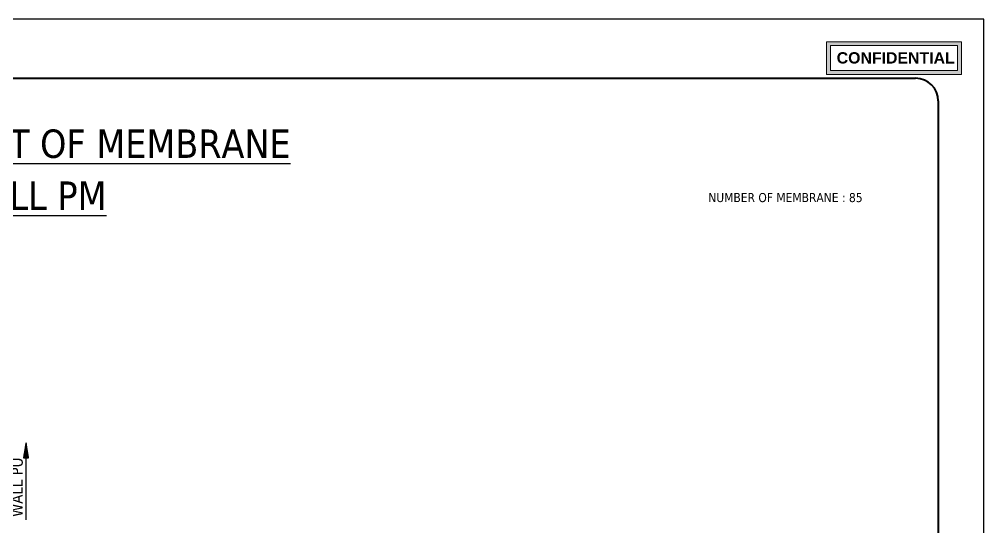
# Model space of a CAD drawing. Extents: x 0 to 50400, y 0 to 35640.
# Drawn here: x 24916 to 50400, y 22219 to 35640 of the extents above; entities that cross this region are included whole.
import ezdxf
from ezdxf.enums import TextEntityAlignment as Align

# ---------------------------------------------------------------- set-up
doc = ezdxf.new("R2010")
doc.units = 0
for name, color, linetype, lineweight in [('KC-2B HHITABLE', 253, 'Continuous', 25), ('KC-2B Note', 2, 'Continuous', 25), ('KC-2B Wall Name', 3, 'Continuous', 25)]:
    doc.layers.add(name, color=color, linetype=linetype, lineweight=lineweight)
doc.layers.add('MULTI-PLOT-AREA', color=2, linetype='Continuous', plot=False)
doc.layers.add('New Scale Title', color=7, linetype='Continuous')
doc.styles.add('arial', font='arialbd.ttf')
doc.styles.add('Default', font='tahoma.ttf')

# ---------------------------------------------------------------- blocks, each defined once
blk = doc.blocks.new('MULTI-PLOT-AREA')
at = {"layer": 'MULTI-PLOT-AREA'}
blk.add_lwpolyline([(0, 0), (1, 0), (1, 1), (0, 1)], close=True, dxfattribs=at)

msp = doc.modelspace()

# ---------------------------------------------------------------- hatches: boundary and pattern name
at = {"layer": 'New Scale Title', "lineweight": 5, "true_color": 0xff0000}
h = msp.add_hatch(color=1, dxfattribs=at)
h.dxf.hatch_style = 1
h.paths.add_polyline_path([(49813, 35045), (46249, 35045), (46249, 34181), (49813, 34181)])
h.paths.add_polyline_path([(46351, 34283), (46351, 34943), (49711, 34943), (49711, 34283)], flags=16)
h.paths.add_polyline_path([(46420, 34300), (49690, 34300), (49690, 34918), (46420, 34918)], flags=8)

# ---------------------------------------------------------------- linework, layer by layer
at = {"layer": 'KC-2B Wall Name'}
for p, q in [((25096, 24436), (25030, 24039)), ((25163, 24039), (25096, 24436)), ((25030, 24039), (25163, 24039)), ((25096, 22401), (25096, 24191))]:
    msp.add_line(p, q, dxfattribs=at)
at = {"layer": 'KC-2B Wall Name', "linetype": 'Continuous'}
for p, q in [((25051, 24168), (25101, 24218)), ((25051, 24167), (25102, 24217)), ((25051, 24165), (25102, 24217)), ((25051, 24164), (25103, 24216)), ((25051, 24163), (25103, 24216)), ((25051, 24162), (25104, 24215)), ((25051, 24161), (25104, 24214)), ((25052, 24174), (25098, 24220)), ((25052, 24173), (25099, 24220)), ((25052, 24172), (25100, 24219)), ((25052, 24170), (25100, 24219)), ((25052, 24169), (25101, 24218)), ((25052, 24161), (25105, 24214)), ((25052, 24160), (25105, 24213)), ((25053, 24179), (25096, 24222)), ((25053, 24178), (25097, 24222)), ((25053, 24177), (25097, 24221)), ((25053, 24176), (25098, 24221)), ((25053, 24160), (25106, 24213)), ((25053, 24159), (25106, 24212)), ((25054, 24186), (25094, 24225)), ((25054, 24184), (25094, 24225)), ((25054, 24183), (25095, 24224)), ((25054, 24182), (25095, 24223)), ((25054, 24181), (25096, 24223)), ((25054, 24159), (25107, 24212)), ((25054, 24158), (25107, 24211)), ((25055, 24192), (25091, 24228)), ((25055, 24191), (25092, 24227)), ((25055, 24190), (25092, 24227)), ((25055, 24188), (25093, 24226)), ((25055, 24187), (25093, 24226)), ((25055, 24158), (25108, 24211)), ((25056, 24197), (25089, 24230)), ((25056, 24196), (25089, 24229)), ((25056, 24195), (25090, 24229)), ((25056, 24193), (25091, 24228)), ((25056, 24157), (25109, 24210)), ((25056, 24157), (25109, 24210)), ((25057, 24204), (25086, 24233)), ((25057, 24202), (25087, 24232)), ((25057, 24201), (25087, 24231)), ((25057, 24200), (25088, 24231)), ((25057, 24199), (25088, 24230)), ((25058, 24210), (25084, 24235)), ((25058, 24209), (25084, 24235)), ((25058, 24207), (25085, 24234)), ((25058, 24206), (25085, 24234)), ((25058, 24205), (25086, 24233)), ((25059, 24215), (25082, 24237)), ((25059, 24214), (25082, 24237)), ((25059, 24213), (25083, 24236)), ((25059, 24211), (25083, 24236)), ((25060, 24221), (25079, 24240)), ((25060, 24220), (25079, 24239)), ((25060, 24219), (25080, 24239)), ((25060, 24218), (25080, 24238)), ((25060, 24216), (25081, 24238)), ((25061, 24228), (25076, 24243)), ((25061, 24227), (25077, 24242)), ((25061, 24225), (25077, 24242)), ((25061, 24224), (25078, 24241)), ((25061, 24223), (25078, 24240)), ((25062, 24233), (25074, 24245)), ((25062, 24232), (25075, 24244)), ((25062, 24230), (25075, 24244)), ((25062, 24229), (25076, 24243)), ((25063, 24239), (25071, 24247)), ((25063, 24238), (25072, 24247)), ((25063, 24237), (25072, 24246)), ((25063, 24235), (25073, 24246)), ((25063, 24234), (25074, 24245)), ((25064, 24246), (25069, 24250)), ((25064, 24244), (25069, 24249)), ((25064, 24243), (25070, 24249)), ((25064, 24242), (25070, 24248)), ((25064, 24241), (25071, 24248)), ((25065, 24251), (25067, 24252)), ((25065, 24250), (25067, 24252)), ((25065, 24248), (25068, 24251)), ((25065, 24247), (25068, 24251)), ((25066, 24257), (25117, 24308)), ((25066, 24256), (25118, 24307)), ((25066, 24255), (25118, 24307)), ((25066, 24253), (25118, 24306)), ((25066, 24253), (25118, 24305)), ((25066, 24252), (25066, 24253)), ((25067, 24264), (25114, 24311)), ((25067, 24262), (25115, 24310)), ((25067, 24261), (25116, 24309)), ((25067, 24260), (25116, 24309)), ((25067, 24258), (25117, 24308)), ((25067, 24252), (25119, 24304)), ((25067, 24252), (25119, 24303)), ((25068, 24269), (25112, 24313)), ((25068, 24267), (25113, 24312)), ((25068, 24266), (25113, 24312)), ((25068, 24265), (25114, 24311)), ((25068, 24251), (25119, 24302)), ((25068, 24251), (25119, 24301)), ((25069, 24275), (25110, 24315)), ((25069, 24274), (25110, 24315)), ((25069, 24272), (25111, 24314)), ((25069, 24271), (25111, 24314)), ((25069, 24270), (25112, 24313)), ((25069, 24250), (25119, 24300)), ((25069, 24250), (25119, 24300)), ((25070, 24281), (25107, 24318)), ((25070, 24280), (25108, 24317)), ((25070, 24279), (25108, 24317)), ((25070, 24278), (25109, 24316)), ((25070, 24276), (25109, 24316)), ((25070, 24249), (25120, 24299)), ((25070, 24248), (25120, 24298)), ((25071, 24286), (25105, 24320)), ((25071, 24285), (25105, 24320)), ((25071, 24284), (25106, 24319)), ((25071, 24283), (25106, 24318)), ((25071, 24248), (25120, 24297)), ((25071, 24247), (25120, 24296)), ((25072, 24293), (25102, 24323)), ((25072, 24292), (25103, 24322)), ((25072, 24290), (25103, 24322)), ((25072, 24289), (25104, 24321)), ((25072, 24288), (25104, 24321)), ((25072, 24247), (25120, 24295)), ((25073, 24299), (25100, 24325)), ((25073, 24298), (25100, 24325)), ((25073, 24297), (25101, 24324)), ((25073, 24295), (25101, 24324)), ((25073, 24294), (25102, 24323)), ((25073, 24246), (25120, 24294)), ((25073, 24246), (25120, 24293)), ((25074, 24304), (25097, 24327)), ((25074, 24303), (25098, 24327)), ((25074, 24302), (25099, 24326)), ((25074, 24300), (25099, 24326)), ((25074, 24245), (25121, 24292)), ((25074, 24245), (25121, 24291)), ((25075, 24311), (25095, 24330)), ((25075, 24309), (25095, 24330)), ((25075, 24308), (25096, 24329)), ((25075, 24307), (25096, 24329)), ((25075, 24306), (25097, 24328)), ((25075, 24244), (25121, 24290)), ((25075, 24244), (25121, 24290)), ((25076, 24317), (25092, 24333)), ((25076, 24316), (25093, 24332)), ((25076, 24315), (25093, 24332)), ((25076, 24313), (25094, 24331)), ((25076, 24312), (25094, 24331)), ((25076, 24243), (25121, 24289)), ((25076, 24243), (25121, 24288)), ((25077, 24322), (25090, 24335)), ((25077, 24321), (25091, 24334)), ((25077, 24320), (25091, 24334)), ((25077, 24318), (25092, 24333)), ((25077, 24242), (25122, 24287)), ((25077, 24242), (25122, 24286)), ((25078, 24329), (25087, 24338)), ((25078, 24327), (25088, 24337)), ((25078, 24326), (25088, 24336)), ((25078, 24325), (25089, 24336)), ((25078, 24323), (25090, 24335)), ((25078, 24241), (25122, 24285)), ((25078, 24241), (25122, 24284)), ((25079, 24335), (25085, 24340)), ((25079, 24334), (25085, 24340)), ((25079, 24332), (25086, 24339)), ((25079, 24331), (25086, 24339)), ((25079, 24330), (25087, 24338)), ((25079, 24240), (25122, 24283)), ((25079, 24239), (25122, 24282)), ((25080, 24340), (25083, 24342)), ((25080, 24339), (25083, 24342)), ((25080, 24337), (25084, 24341)), ((25080, 24336), (25084, 24341)), ((25080, 24239), (25122, 24281)), ((25081, 24346), (25107, 24372)), ((25081, 24345), (25107, 24371)), ((25081, 24344), (25107, 24370)), ((25081, 24344), (25081, 24344)), ((25081, 24343), (25082, 24343)), ((25081, 24341), (25082, 24343)), ((25081, 24238), (25123, 24280)), ((25081, 24238), (25123, 24280)), ((25082, 24353), (25106, 24377)), ((25082, 24351), (25107, 24376)), ((25082, 24350), (25107, 24375)), ((25082, 24349), (25107, 24374)), ((25082, 24348), (25107, 24373)), ((25082, 24343), (25108, 24369)), ((25082, 24343), (25108, 24369)), ((25082, 24237), (25123, 24279)), ((25082, 24237), (25123, 24278)), ((25083, 24358), (25106, 24380)), ((25083, 24357), (25106, 24379)), ((25083, 24355), (25106, 24379)), ((25083, 24354), (25106, 24378)), ((25083, 24342), (25108, 24368)), ((25083, 24342), (25108, 24367)), ((25083, 24236), (25123, 24277)), ((25083, 24236), (25123, 24276)), ((25084, 24364), (25105, 24385)), ((25084, 24363), (25105, 24384)), ((25084, 24362), (25105, 24383)), ((25084, 24360), (25105, 24382)), ((25084, 24359), (25106, 24381)), ((25084, 24341), (25108, 24366)), ((25084, 24341), (25108, 24365)), ((25084, 24235), (25123, 24275)), ((25084, 24235), (25124, 24274)), ((25085, 24371), (25104, 24389)), ((25085, 24369), (25104, 24389)), ((25085, 24368), (25105, 24388)), ((25085, 24367), (25105, 24387)), ((25085, 24366), (25105, 24386)), ((25085, 24340), (25109, 24364)), ((25085, 24340), (25109, 24363)), ((25085, 24234), (25124, 24273)), ((25085, 24234), (25124, 24272)), ((25086, 24376), (25104, 24393)), ((25086, 24374), (25104, 24392)), ((25086, 24373), (25104, 24391)), ((25086, 24372), (25104, 24390)), ((25086, 24339), (25109, 24362)), ((25086, 24339), (25109, 24361)), ((25086, 24233), (25124, 24271)), ((25086, 24233), (25124, 24270)), ((25087, 24382), (25103, 24398)), ((25087, 24381), (25103, 24397)), ((25087, 24380), (25103, 24396)), ((25087, 24378), (25103, 24395)), ((25087, 24377), (25104, 24394)), ((25087, 24338), (25109, 24360)), ((25087, 24338), (25109, 24359)), ((25087, 24232), (25124, 24270)), ((25087, 24231), (25125, 24269)), ((25088, 24388), (25102, 24402)), ((25088, 24387), (25102, 24401)), ((25088, 24386), (25102, 24400)), ((25088, 24385), (25103, 24399)), ((25088, 24383), (25103, 24399)), ((25088, 24337), (25109, 24359)), ((25088, 24231), (25125, 24268)), ((25088, 24230), (25125, 24267)), ((25089, 24394), (25102, 24406)), ((25089, 24392), (25102, 24405)), ((25089, 24391), (25102, 24404)), ((25089, 24390), (25102, 24403)), ((25089, 24337), (25110, 24358)), ((25089, 24336), (25110, 24357)), ((25089, 24230), (25125, 24266)), ((25090, 24400), (25101, 24410)), ((25090, 24399), (25101, 24409)), ((25090, 24397), (25101, 24409)), ((25090, 24396), (25101, 24408)), ((25090, 24395), (25101, 24407)), ((25090, 24335), (25110, 24356)), ((25090, 24335), (25110, 24355)), ((25090, 24229), (25125, 24265)), ((25090, 24229), (25125, 24264)), ((25091, 24406), (25100, 24415)), ((25091, 24405), (25100, 24414)), ((25091, 24404), (25100, 24413)), ((25091, 24402), (25100, 24412)), ((25091, 24401), (25101, 24411)), ((25091, 24334), (25110, 24354)), ((25091, 24334), (25110, 24353)), ((25091, 24228), (25125, 24263)), ((25091, 24228), (25126, 24262)), ((25092, 24411), (25099, 24419)), ((25092, 24410), (25100, 24418)), ((25092, 24409), (25100, 24417)), ((25092, 24408), (25100, 24416)), ((25092, 24333), (25111, 24352)), ((25092, 24333), (25111, 24351)), ((25092, 24227), (25126, 24261)), ((25092, 24227), (25126, 24260)), ((25093, 24418), (25099, 24423)), ((25093, 24416), (25099, 24422)), ((25093, 24415), (25099, 24421)), ((25093, 24414), (25099, 24420)), ((25093, 24413), (25099, 24419)), ((25093, 24332), (25111, 24350)), ((25093, 24332), (25111, 24349)), ((25093, 24226), (25126, 24260)), ((25093, 24226), (25126, 24259)), ((25094, 24424), (25098, 24428)), ((25094, 24423), (25098, 24427)), ((25094, 24422), (25098, 24426)), ((25094, 24420), (25098, 24425)), ((25094, 24419), (25098, 24424)), ((25094, 24331), (25111, 24349)), ((25094, 24331), (25111, 24348)), ((25094, 24225), (25126, 24258)), ((25094, 24225), (25127, 24257)), ((25095, 24431), (25097, 24432)), ((25095, 24429), (25097, 24431)), ((25095, 24428), (25097, 24430)), ((25095, 24427), (25098, 24429)), ((25095, 24425), (25098, 24428)), ((25095, 24330), (25111, 24347)), ((25095, 24330), (25112, 24346)), ((25095, 24224), (25127, 24256)), ((25095, 24224), (25127, 24255)), ((25096, 24436), (25096, 24436)), ((25096, 24434), (25096, 24435)), ((25096, 24433), (25097, 24434)), ((25096, 24432), (25097, 24433)), ((25096, 24329), (25112, 24345)), ((25096, 24329), (25112, 24344)), ((25096, 24223), (25127, 24254)), ((25096, 24222), (25127, 24253)), ((25097, 24435), (25097, 24435)), ((25097, 24328), (25112, 24343)), ((25097, 24222), (25127, 24252)), ((25097, 24221), (25127, 24251)), ((25098, 24328), (25112, 24342)), ((25098, 24327), (25112, 24341)), ((25098, 24221), (25128, 24250)), ((25099, 24326), (25113, 24340)), ((25099, 24326), (25113, 24339)), ((25099, 24220), (25128, 24250)), ((25099, 24220), (25128, 24249)), ((25100, 24325), (25113, 24339)), ((25100, 24325), (25113, 24338)), ((25100, 24219), (25128, 24248)), ((25100, 24219), (25128, 24247)), ((25101, 24324), (25113, 24337)), ((25101, 24324), (25113, 24336)), ((25101, 24218), (25128, 24246)), ((25101, 24218), (25129, 24245)), ((25102, 24323), (25113, 24335)), ((25102, 24323), (25114, 24334)), ((25102, 24217), (25129, 24244)), ((25102, 24217), (25129, 24243)), ((25103, 24322), (25114, 24333)), ((25103, 24322), (25114, 24332)), ((25103, 24216), (25129, 24242)), ((25103, 24216), (25129, 24241)), ((25104, 24321), (25114, 24331)), ((25104, 24321), (25114, 24330)), ((25104, 24215), (25129, 24241)), ((25104, 24215), (25129, 24240)), ((25105, 24320), (25114, 24330)), ((25105, 24320), (25114, 24329)), ((25105, 24214), (25130, 24239)), ((25105, 24213), (25130, 24238)), ((25106, 24319), (25115, 24328)), ((25106, 24213), (25130, 24237)), ((25106, 24212), (25130, 24236)), ((25107, 24319), (25115, 24327)), ((25107, 24318), (25115, 24326)), ((25107, 24212), (25130, 24235)), ((25108, 24317), (25115, 24325)), ((25108, 24317), (25115, 24324)), ((25108, 24211), (25130, 24234)), ((25108, 24211), (25131, 24233)), ((25109, 24316), (25115, 24323)), ((25109, 24316), (25116, 24322)), ((25109, 24210), (25131, 24232)), ((25109, 24210), (25131, 24231)), ((25110, 24315), (25116, 24321)), ((25110, 24315), (25116, 24320)), ((25110, 24209), (25131, 24231)), ((25110, 24209), (25131, 24230)), ((25111, 24314), (25116, 24320)), ((25111, 24314), (25116, 24319)), ((25111, 24208), (25131, 24229)), ((25111, 24208), (25131, 24228)), ((25112, 24313), (25116, 24318)), ((25112, 24313), (25116, 24317)), ((25112, 24207), (25132, 24227)), ((25112, 24207), (25132, 24226)), ((25113, 24312), (25117, 24316)), ((25113, 24312), (25117, 24315)), ((25113, 24206), (25132, 24225)), ((25113, 24206), (25132, 24224)), ((25114, 24311), (25117, 24314)), ((25114, 24311), (25117, 24313)), ((25114, 24205), (25132, 24223)), ((25114, 24204), (25132, 24222)), ((25115, 24310), (25117, 24312)), ((25115, 24204), (25132, 24221)), ((25116, 24310), (25117, 24311)), ((25116, 24309), (25118, 24310)), ((25116, 24203), (25133, 24221)), ((25116, 24203), (25133, 24220)), ((25117, 24308), (25118, 24310)), ((25117, 24308), (25118, 24309)), ((25117, 24202), (25133, 24219)), ((25117, 24202), (25133, 24218)), ((25118, 24307), (25118, 24308)), ((25118, 24201), (25133, 24217)), ((25118, 24201), (25133, 24216)), ((25119, 24200), (25134, 24215)), ((25119, 24200), (25134, 24214)), ((25120, 24199), (25134, 24213)), ((25120, 24199), (25134, 24212)), ((25121, 24198), (25134, 24211)), ((25121, 24198), (25134, 24211)), ((25122, 24197), (25134, 24210)), ((25030, 24043), (25047, 24060)), ((25030, 24042), (25047, 24059)), ((25030, 24040), (25048, 24058)), ((25030, 24039), (25049, 24058)), ((25030, 24039), (25049, 24057)), ((25031, 24049), (25044, 24062)), ((25031, 24048), (25045, 24062)), ((25031, 24047), (25045, 24061)), ((25031, 24046), (25046, 24061)), ((25031, 24044), (25046, 24060)), ((25031, 24039), (25050, 24057)), ((25032, 24054), (25042, 24064)), ((25032, 24053), (25043, 24064)), ((25032, 24052), (25043, 24063)), ((25032, 24051), (25044, 24063)), ((25032, 24039), (25050, 24056)), ((25033, 24061), (25040, 24067)), ((25033, 24060), (25040, 24066)), ((25033, 24058), (25041, 24066)), ((25033, 24057), (25041, 24065)), ((25033, 24056), (25042, 24065)), ((25033, 24039), (25051, 24056)), ((25034, 24067), (25037, 24070)), ((25034, 24066), (25037, 24069)), ((25034, 24065), (25038, 24069)), ((25034, 24063), (25038, 24068)), ((25034, 24062), (25039, 24067)), ((25035, 24072), (25088, 24125)), ((25035, 24071), (25088, 24124)), ((25035, 24071), (25035, 24071)), ((25035, 24070), (25036, 24071)), ((25035, 24068), (25036, 24070)), ((25035, 24039), (25051, 24055)), ((25036, 24079), (25085, 24127)), ((25036, 24077), (25086, 24127)), ((25036, 24076), (25086, 24126)), ((25036, 24075), (25087, 24126)), ((25036, 24074), (25087, 24125)), ((25036, 24071), (25089, 24124)), ((25036, 24070), (25089, 24123)), ((25036, 24039), (25052, 24055)), ((25037, 24085), (25083, 24130)), ((25037, 24084), (25083, 24130)), ((25037, 24083), (25084, 24129)), ((25037, 24081), (25084, 24129)), ((25037, 24080), (25085, 24128)), ((25037, 24070), (25090, 24123)), ((25037, 24069), (25090, 24122)), ((25037, 24039), (25052, 24054)), ((25038, 24090), (25080, 24132)), ((25038, 24089), (25081, 24132)), ((25038, 24088), (25081, 24131)), ((25038, 24086), (25082, 24131)), ((25038, 24069), (25091, 24122)), ((25038, 24068), (25092, 24121)), ((25038, 24039), (25053, 24054)), ((25039, 24097), (25078, 24135)), ((25039, 24095), (25078, 24134)), ((25039, 24094), (25079, 24134)), ((25039, 24093), (25079, 24133)), ((25039, 24091), (25080, 24133)), ((25039, 24068), (25092, 24121)), ((25039, 24039), (25053, 24053)), ((25040, 24103), (25075, 24138)), ((25040, 24102), (25076, 24137)), ((25040, 24100), (25076, 24136)), ((25040, 24099), (25077, 24136)), ((25040, 24098), (25077, 24135)), ((25040, 24067), (25093, 24120)), ((25040, 24066), (25093, 24119)), ((25040, 24039), (25054, 24053)), ((25041, 24108), (25073, 24140)), ((25041, 24107), (25074, 24139)), ((25041, 24105), (25074, 24139)), ((25041, 24104), (25075, 24138)), ((25041, 24066), (25094, 24119)), ((25041, 24065), (25094, 24118)), ((25041, 24039), (25054, 24052)), ((25042, 24114), (25070, 24142)), ((25042, 24113), (25071, 24142)), ((25042, 24112), (25071, 24141)), ((25042, 24111), (25072, 24141)), ((25042, 24109), (25072, 24140)), ((25042, 24065), (25095, 24118)), ((25042, 24064), (25095, 24117)), ((25042, 24039), (25055, 24052)), ((25043, 24121), (25068, 24145)), ((25043, 24119), (25068, 24144)), ((25043, 24118), (25069, 24144)), ((25043, 24117), (25069, 24143)), ((25043, 24116), (25070, 24143)), ((25043, 24064), (25096, 24117)), ((25043, 24063), (25096, 24116)), ((25043, 24039), (25055, 24051)), ((25044, 24126), (25066, 24147)), ((25044, 24125), (25066, 24147)), ((25044, 24123), (25067, 24146)), ((25044, 24122), (25067, 24145)), ((25044, 24063), (25097, 24116)), ((25044, 24062), (25097, 24115)), ((25044, 24039), (25056, 24050)), ((25045, 24132), (25063, 24150)), ((25045, 24131), (25063, 24149)), ((25045, 24130), (25064, 24149)), ((25045, 24128), (25064, 24148)), ((25045, 24127), (25065, 24148)), ((25045, 24062), (25098, 24115)), ((25045, 24061), (25098, 24114)), ((25045, 24039), (25056, 24050)), ((25046, 24139), (25060, 24152)), ((25046, 24137), (25061, 24152)), ((25046, 24136), (25061, 24151)), ((25046, 24135), (25062, 24151)), ((25046, 24134), (25062, 24150)), ((25046, 24061), (25099, 24114)), ((25046, 24060), (25099, 24113)), ((25046, 24039), (25057, 24049)), ((25047, 24144), (25058, 24154)), ((25047, 24142), (25059, 24154)), ((25047, 24141), (25059, 24153)), ((25047, 24140), (25060, 24153)), ((25047, 24060), (25100, 24113)), ((25047, 24039), (25058, 24049)), ((25048, 24150), (25055, 24157)), ((25048, 24149), (25056, 24157)), ((25048, 24148), (25057, 24156)), ((25048, 24146), (25057, 24156)), ((25048, 24145), (25058, 24155)), ((25048, 24059), (25101, 24112)), ((25048, 24058), (25101, 24112)), ((25048, 24039), (25058, 24048)), ((25049, 24156), (25053, 24160)), ((25049, 24155), (25053, 24159)), ((25049, 24154), (25054, 24159)), ((25049, 24153), (25054, 24158)), ((25049, 24151), (25055, 24158)), ((25049, 24058), (25102, 24111)), ((25049, 24057), (25102, 24110)), ((25049, 24039), (25059, 24048)), ((25050, 24162), (25051, 24162)), ((25050, 24160), (25051, 24161)), ((25050, 24159), (25052, 24161)), ((25050, 24158), (25052, 24160)), ((25050, 24057), (25103, 24110)), ((25050, 24056), (25103, 24109)), ((25050, 24039), (25059, 24047)), ((25051, 24056), (25104, 24109)), ((25051, 24055), (25104, 24108)), ((25051, 24039), (25060, 24047)), ((25052, 24055), (25105, 24108)), ((25052, 24054), (25105, 24107)), ((25053, 24054), (25106, 24107)), ((25053, 24053), (25106, 24106)), ((25053, 24039), (25060, 24046)), ((25054, 24053), (25107, 24106)), ((25054, 24052), (25107, 24105)), ((25054, 24039), (25061, 24046)), ((25055, 24052), (25108, 24105)), ((25055, 24051), (25109, 24104)), ((25055, 24039), (25061, 24045)), ((25056, 24051), (25109, 24104)), ((25056, 24039), (25062, 24045)), ((25057, 24156), (25110, 24209)), ((25057, 24156), (25110, 24209)), ((25057, 24050), (25110, 24103)), ((25057, 24049), (25110, 24103)), ((25057, 24039), (25062, 24044)), ((25058, 24155), (25111, 24208)), ((25058, 24155), (25111, 24208)), ((25058, 24049), (25111, 24102)), ((25058, 24048), (25111, 24101)), ((25058, 24039), (25063, 24044)), ((25059, 24154), (25112, 24207)), ((25059, 24153), (25112, 24207)), ((25059, 24048), (25112, 24101)), ((25059, 24047), (25112, 24100)), ((25059, 24039), (25063, 24043)), ((25060, 24153), (25113, 24206)), ((25060, 24152), (25113, 24205)), ((25060, 24047), (25113, 24100)), ((25060, 24046), (25113, 24099)), ((25060, 24039), (25064, 24043)), ((25061, 24152), (25114, 24205)), ((25061, 24151), (25114, 24204)), ((25061, 24046), (25114, 24099)), ((25061, 24045), (25114, 24098)), ((25061, 24039), (25064, 24042)), ((25062, 24151), (25115, 24204)), ((25062, 24150), (25115, 24203)), ((25062, 24045), (25115, 24098)), ((25062, 24044), (25115, 24097)), ((25062, 24039), (25065, 24041)), ((25063, 24150), (25116, 24203)), ((25063, 24149), (25117, 24202)), ((25063, 24044), (25116, 24097)), ((25063, 24043), (25116, 24096)), ((25063, 24039), (25065, 24041)), ((25064, 24149), (25117, 24202)), ((25064, 24043), (25117, 24096)), ((25064, 24042), (25118, 24095)), ((25064, 24039), (25066, 24040)), ((25065, 24148), (25118, 24201)), ((25065, 24148), (25118, 24201)), ((25065, 24042), (25118, 24095)), ((25065, 24039), (25067, 24040)), ((25066, 24147), (25119, 24200)), ((25066, 24147), (25119, 24200)), ((25066, 24041), (25119, 24094)), ((25066, 24040), (25119, 24094)), ((25066, 24039), (25067, 24039)), ((25067, 24146), (25120, 24199)), ((25067, 24146), (25120, 24199)), ((25067, 24040), (25120, 24093)), ((25067, 24039), (25120, 24092)), ((25067, 24039), (25068, 24039)), ((25068, 24145), (25121, 24198)), ((25068, 24144), (25121, 24197)), ((25068, 24039), (25121, 24092)), ((25068, 24039), (25121, 24091)), ((25069, 24144), (25122, 24197)), ((25069, 24143), (25122, 24196)), ((25070, 24143), (25123, 24196)), ((25070, 24142), (25123, 24195)), ((25070, 24039), (25122, 24091)), ((25071, 24142), (25124, 24195)), ((25071, 24141), (25124, 24194)), ((25071, 24039), (25122, 24090)), ((25072, 24141), (25125, 24194)), ((25072, 24140), (25126, 24193)), ((25072, 24039), (25123, 24090)), ((25073, 24140), (25126, 24193)), ((25073, 24039), (25123, 24089)), ((25074, 24139), (25127, 24192)), ((25074, 24139), (25127, 24192)), ((25074, 24039), (25124, 24089)), ((25075, 24138), (25128, 24191)), ((25075, 24138), (25128, 24191)), ((25075, 24039), (25124, 24088)), ((25076, 24137), (25129, 24190)), ((25076, 24137), (25129, 24190)), ((25076, 24039), (25125, 24088)), ((25077, 24136), (25130, 24189)), ((25077, 24135), (25130, 24188)), ((25077, 24039), (25125, 24087)), ((25078, 24135), (25131, 24188)), ((25078, 24134), (25131, 24187)), ((25078, 24039), (25126, 24087)), ((25079, 24134), (25132, 24187)), ((25079, 24133), (25132, 24186)), ((25079, 24039), (25127, 24086)), ((25080, 24133), (25133, 24186)), ((25080, 24132), (25133, 24185)), ((25080, 24039), (25127, 24086)), ((25081, 24132), (25134, 24185)), ((25081, 24039), (25128, 24085)), ((25082, 24131), (25135, 24184)), ((25082, 24131), (25135, 24184)), ((25082, 24039), (25128, 24084)), ((25083, 24130), (25136, 24183)), ((25083, 24130), (25136, 24183)), ((25083, 24039), (25129, 24084)), ((25084, 24129), (25137, 24182)), ((25084, 24129), (25137, 24182)), ((25084, 24039), (25129, 24083)), ((25085, 24128), (25138, 24181)), ((25085, 24127), (25138, 24181)), ((25085, 24039), (25130, 24083)), ((25086, 24127), (25139, 24180)), ((25086, 24126), (25139, 24179)), ((25086, 24039), (25130, 24082)), ((25087, 24126), (25140, 24179)), ((25087, 24125), (25140, 24178)), ((25088, 24125), (25140, 24177)), ((25088, 24124), (25140, 24176)), ((25088, 24039), (25131, 24082)), ((25089, 24124), (25140, 24175)), ((25089, 24123), (25140, 24174)), ((25089, 24039), (25131, 24081)), ((25090, 24123), (25141, 24173)), ((25090, 24039), (25132, 24081)), ((25091, 24122), (25141, 24172)), ((25091, 24122), (25141, 24171)), ((25091, 24039), (25132, 24080)), ((25092, 24121), (25141, 24171)), ((25092, 24121), (25141, 24170)), ((25092, 24039), (25133, 24080)), ((25093, 24120), (25141, 24169)), ((25093, 24120), (25141, 24168)), ((25093, 24039), (25133, 24079)), ((25094, 24119), (25142, 24167)), ((25094, 24118), (25142, 24166)), ((25094, 24039), (25134, 24079)), ((25095, 24118), (25142, 24165)), ((25095, 24117), (25142, 24164)), ((25095, 24039), (25134, 24078)), ((25096, 24117), (25142, 24163)), ((25096, 24116), (25142, 24162)), ((25096, 24039), (25135, 24078)), ((25097, 24116), (25143, 24161)), ((25097, 24115), (25143, 24161)), ((25097, 24039), (25136, 24077)), ((25098, 24115), (25143, 24160)), ((25098, 24114), (25143, 24159)), ((25098, 24039), (25136, 24077)), ((25099, 24114), (25143, 24158)), ((25099, 24039), (25137, 24076)), ((25100, 24113), (25143, 24157)), ((25100, 24113), (25143, 24156)), ((25100, 24039), (25137, 24075)), ((25101, 24112), (25144, 24155)), ((25101, 24112), (25144, 24154)), ((25101, 24039), (25138, 24075)), ((25102, 24111), (25144, 24153)), ((25102, 24111), (25144, 24152)), ((25102, 24039), (25138, 24074)), ((25103, 24110), (25144, 24152)), ((25103, 24109), (25144, 24151)), ((25103, 24039), (25139, 24074)), ((25104, 24109), (25145, 24150)), ((25104, 24108), (25145, 24149)), ((25105, 24108), (25145, 24148)), ((25105, 24107), (25145, 24147)), ((25105, 24039), (25139, 24073)), ((25106, 24107), (25145, 24146)), ((25106, 24106), (25145, 24145)), ((25106, 24039), (25140, 24073)), ((25107, 24106), (25145, 24144)), ((25107, 24105), (25146, 24143)), ((25107, 24039), (25140, 24072)), ((25108, 24105), (25146, 24142)), ((25108, 24039), (25141, 24072)), ((25109, 24104), (25146, 24142)), ((25109, 24104), (25146, 24141)), ((25109, 24039), (25141, 24071)), ((25110, 24103), (25146, 24140)), ((25110, 24103), (25146, 24139)), ((25110, 24039), (25142, 24071)), ((25111, 24102), (25147, 24138)), ((25111, 24102), (25147, 24137)), ((25111, 24039), (25142, 24070)), ((25112, 24101), (25147, 24136)), ((25112, 24100), (25147, 24135)), ((25112, 24039), (25143, 24070)), ((25113, 24100), (25147, 24134)), ((25113, 24099), (25147, 24133)), ((25113, 24039), (25144, 24069)), ((25114, 24099), (25147, 24132)), ((25114, 24098), (25148, 24132)), ((25114, 24039), (25144, 24069)), ((25115, 24098), (25148, 24131)), ((25115, 24097), (25148, 24130)), ((25115, 24039), (25145, 24068)), ((25116, 24097), (25148, 24129)), ((25116, 24039), (25145, 24068)), ((25117, 24096), (25148, 24128)), ((25117, 24096), (25148, 24127)), ((25117, 24039), (25146, 24067)), ((25118, 24095), (25149, 24126)), ((25118, 24095), (25149, 24125)), ((25118, 24039), (25146, 24066)), ((25119, 24094), (25149, 24124)), ((25119, 24094), (25149, 24123)), ((25119, 24039), (25147, 24066)), ((25120, 24093), (25149, 24122)), ((25120, 24092), (25149, 24122)), ((25120, 24039), (25147, 24065)), ((25121, 24092), (25149, 24121)), ((25121, 24091), (25150, 24120)), ((25121, 24039), (25148, 24065)), ((25122, 24196), (25135, 24209)), ((25122, 24091), (25150, 24119)), ((25122, 24090), (25150, 24118)), ((25123, 24196), (25135, 24208)), ((25123, 24195), (25135, 24207)), ((25123, 24090), (25150, 24117)), ((25123, 24089), (25150, 24116)), ((25123, 24039), (25148, 24064)), ((25124, 24195), (25135, 24206)), ((25124, 24089), (25150, 24115)), ((25124, 24088), (25150, 24114)), ((25124, 24039), (25149, 24064)), ((25125, 24194), (25135, 24205)), ((25125, 24194), (25135, 24204)), ((25125, 24088), (25151, 24113)), ((25125, 24039), (25149, 24063)), ((25126, 24193), (25136, 24203)), ((25126, 24193), (25136, 24202)), ((25126, 24087), (25151, 24112)), ((25126, 24087), (25151, 24112)), ((25126, 24039), (25150, 24063)), ((25127, 24192), (25136, 24201)), ((25127, 24192), (25136, 24201)), ((25127, 24086), (25151, 24111)), ((25127, 24086), (25151, 24110)), ((25127, 24039), (25150, 24062)), ((25128, 24191), (25136, 24200)), ((25128, 24191), (25136, 24199)), ((25128, 24085), (25151, 24109)), ((25128, 24085), (25152, 24108)), ((25128, 24039), (25151, 24062)), ((25129, 24190), (25136, 24198)), ((25129, 24190), (25137, 24197)), ((25129, 24084), (25152, 24107)), ((25129, 24083), (25152, 24106)), ((25129, 24039), (25151, 24061)), ((25130, 24189), (25137, 24196)), ((25130, 24189), (25137, 24195)), ((25130, 24083), (25152, 24105)), ((25130, 24082), (25152, 24104)), ((25130, 24039), (25152, 24061)), ((25131, 24188), (25137, 24194)), ((25131, 24187), (25137, 24193)), ((25131, 24082), (25152, 24103)), ((25131, 24081), (25152, 24102)), ((25131, 24039), (25153, 24060)), ((25132, 24187), (25137, 24192)), ((25132, 24186), (25138, 24191)), ((25132, 24081), (25153, 24102)), ((25132, 24080), (25153, 24101)), ((25132, 24039), (25153, 24060)), ((25133, 24186), (25138, 24191)), ((25133, 24080), (25153, 24100)), ((25133, 24079), (25153, 24099)), ((25133, 24039), (25154, 24059)), ((25134, 24185), (25138, 24190)), ((25134, 24185), (25138, 24189)), ((25134, 24079), (25153, 24098)), ((25134, 24039), (25154, 24058)), ((25135, 24184), (25138, 24188)), ((25135, 24184), (25138, 24187)), ((25135, 24078), (25153, 24097)), ((25135, 24078), (25154, 24096)), ((25135, 24039), (25155, 24058)), ((25136, 24183), (25138, 24186)), ((25136, 24183), (25139, 24185)), ((25136, 24077), (25154, 24095)), ((25136, 24077), (25154, 24094)), ((25136, 24039), (25155, 24057)), ((25137, 24182), (25139, 24184)), ((25137, 24182), (25139, 24183)), ((25137, 24076), (25154, 24093)), ((25137, 24076), (25154, 24092)), ((25137, 24039), (25156, 24057)), ((25138, 24181), (25139, 24182)), ((25138, 24181), (25139, 24181)), ((25138, 24075), (25154, 24092)), ((25138, 24074), (25154, 24091)), ((25138, 24039), (25156, 24056)), ((25139, 24180), (25139, 24181)), ((25139, 24180), (25140, 24180)), ((25139, 24074), (25155, 24090)), ((25139, 24073), (25155, 24089)), ((25140, 24073), (25155, 24088)), ((25140, 24072), (25155, 24087)), ((25140, 24039), (25157, 24056)), ((25141, 24072), (25155, 24086)), ((25141, 24071), (25155, 24085)), ((25141, 24039), (25157, 24055)), ((25142, 24071), (25156, 24084)), ((25142, 24070), (25156, 24083)), ((25142, 24039), (25158, 24055)), ((25143, 24070), (25156, 24082)), ((25143, 24039), (25158, 24054)), ((25144, 24069), (25156, 24082)), ((25144, 24069), (25156, 24081)), ((25144, 24039), (25159, 24054)), ((25145, 24068), (25156, 24080)), ((25145, 24068), (25156, 24079)), ((25145, 24039), (25159, 24053)), ((25146, 24067), (25157, 24078)), ((25146, 24067), (25157, 24077)), ((25146, 24039), (25160, 24053)), ((25147, 24066), (25157, 24076)), ((25147, 24065), (25157, 24075)), ((25147, 24039), (25160, 24052)), ((25148, 24065), (25157, 24074)), ((25148, 24064), (25157, 24073)), ((25148, 24039), (25161, 24052)), ((25149, 24064), (25157, 24072)), ((25149, 24063), (25158, 24072)), ((25149, 24039), (25161, 24051)), ((25150, 24063), (25158, 24071)), ((25150, 24062), (25158, 24070)), ((25150, 24039), (25161, 24050)), ((25151, 24062), (25158, 24069)), ((25151, 24039), (25161, 24049)), ((25152, 24061), (25158, 24068)), ((25152, 24061), (25158, 24067)), ((25152, 24039), (25162, 24048)), ((25153, 24060), (25159, 24066)), ((25153, 24060), (25159, 24065)), ((25153, 24039), (25162, 24047)), ((25154, 24059), (25159, 24064)), ((25154, 24059), (25159, 24063)), ((25154, 24039), (25162, 24046)), ((25155, 24058), (25159, 24063)), ((25155, 24057), (25159, 24062)), ((25155, 24039), (25162, 24045)), ((25156, 24057), (25159, 24061)), ((25156, 24056), (25160, 24060)), ((25156, 24039), (25162, 24044)), ((25157, 24056), (25160, 24059)), ((25157, 24055), (25160, 24058)), ((25158, 24055), (25160, 24057)), ((25158, 24054), (25160, 24056)), ((25158, 24039), (25162, 24043)), ((25159, 24054), (25160, 24055)), ((25159, 24053), (25161, 24054)), ((25159, 24039), (25163, 24043)), ((25160, 24053), (25161, 24053)), ((25160, 24039), (25163, 24042)), ((25161, 24052), (25161, 24053)), ((25161, 24039), (25163, 24041)), ((25162, 24039), (25163, 24040)), ((25163, 24039), (25163, 24039))]:
    msp.add_line(p, q, dxfattribs=at)
at = {"layer": 'New Scale Title', "color": 1, "lineweight": 5, "true_color": 0xff0000}
for p, q in [((46249, 35045), (49813, 35045)), ((46249, 34181), (46249, 35045)), ((46351, 34283), (46351, 34943)), ((46351, 34943), (49711, 34943)), ((49711, 34283), (49711, 34943)), ((49813, 35045), (49813, 34181)), ((49813, 34181), (46249, 34181)), ((49711, 34283), (46351, 34283))]:
    msp.add_line(p, q, dxfattribs=at)
at = {"layer": 'New Scale Title', "color": 7, "linetype": 'Continuous', "lineweight": 40}
for p, q in [((1800, 34080), (48600, 34080)), ((49200, 33480), (49200, 1800))]:
    msp.add_line(p, q, dxfattribs=at)
msp.add_arc((48600, 33480), 600, 0, 90, dxfattribs=at)

# ---------------------------------------------------------------- block references
at = {"layer": 'New Scale Title', "lineweight": 5, "xscale": 50400, "yscale": 35640, "zscale": 1.2}
msp.add_blockref('MULTI-PLOT-AREA', (0, 0), dxfattribs=at)

# ---------------------------------------------------------------- texts
at = {"layer": 'KC-2B HHITABLE', "style": 'Default'}
msp.add_text('NUMBER OF MEMBRANE : 85', height=240, dxfattribs=at).set_placement((45161, 30925), align=Align.MIDDLE_CENTER)
at = {"layer": 'KC-2B Note', "style": 'Default'}
for s, p in [('%%UARRANGEMENT OF MEMBRANE', (25200, 31750)), ('%%UWALL PM', (25200, 30375))]:
    msp.add_text(s, height=750, dxfattribs=at).set_placement(p, align=Align.BOTTOM_CENTER)
at = {"layer": 'KC-2B Wall Name', "style": 'Default'}
msp.add_text('WALL PU', height=300, rotation=90, dxfattribs=at).set_placement((25096, 22476), align=Align.BOTTOM_LEFT)
at = {"layer": 'New Scale Title', "color": 1, "lineweight": 5, "true_color": 0xff0000, "insert": (46515, 34769), "char_height": 300, "attachment_point": 1, "style": 'arial'}
msp.add_mtext_dynamic_manual_height_columns('{\\fArial|b1|i0|c129|p34;CONFIDENTIAL}', width=265200, gutter_width=8226000, heights=[-310], dxfattribs=at)

doc.saveas('drawing.dxf')
